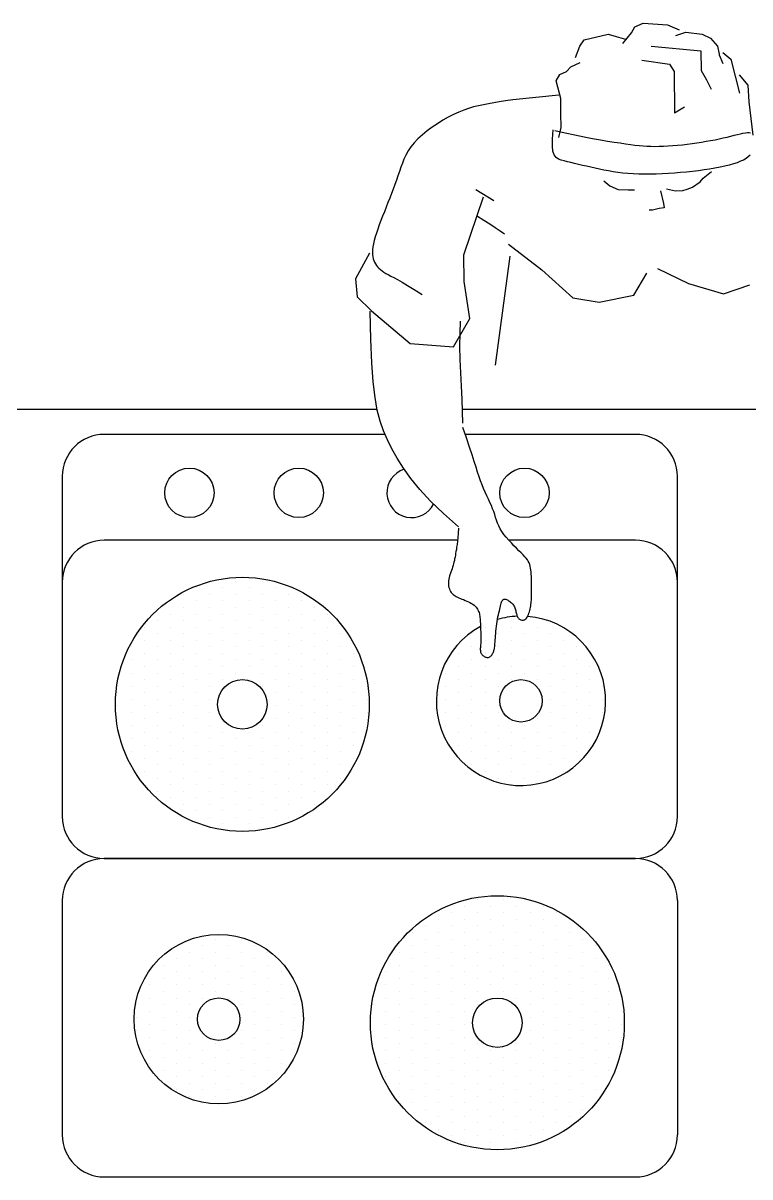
# Model space of a CAD drawing. Header units: millimetres. Extents: x 114 to 1075, y 58 to 426.
# Drawn here: x 551.008 to 551.735, y 211.301 to 212.454 of the extents above; entities that cross this region are included whole.
import ezdxf

# ---------------------------------------------------------------- set-up
doc = ezdxf.new("R2010")
doc.units = ezdxf.units.MM
doc.layers.add('arredii', color=80, linetype='Continuous')

# ---------------------------------------------------------------- blocks, each defined once
blk = doc.blocks.new('*X67')
at = {"color": 0}
for p, q in [((105.81094, 122.85938), (105.81094, 122.85938)), ((105.82031, 122.85938), (105.82031, 122.85938)), ((105.82969, 122.85938), (105.82969, 122.85938)), ((105.83906, 122.85938), (105.83906, 122.85938)), ((105.77813, 122.85), (105.77813, 122.85)), ((105.7875, 122.85), (105.7875, 122.85)), ((105.79688, 122.85), (105.79688, 122.85)), ((105.80625, 122.85), (105.80625, 122.85)), ((105.81562, 122.85), (105.81562, 122.85)), ((105.825, 122.85), (105.825, 122.85)), ((105.83437, 122.85), (105.83437, 122.85)), ((105.84375, 122.85), (105.84375, 122.85)), ((105.85313, 122.85), (105.85313, 122.85)), ((105.8625, 122.85), (105.8625, 122.85)), ((105.76406, 122.84063), (105.76406, 122.84063)), ((105.77344, 122.84063), (105.77344, 122.84063)), ((105.78281, 122.84063), (105.78281, 122.84063)), ((105.79219, 122.84063), (105.79219, 122.84063)), ((105.80156, 122.84063), (105.80156, 122.84063)), ((105.81094, 122.84063), (105.81094, 122.84063)), ((105.82031, 122.84063), (105.82031, 122.84063)), ((105.82969, 122.84063), (105.82969, 122.84063)), ((105.83906, 122.84063), (105.83906, 122.84063)), ((105.84844, 122.84063), (105.84844, 122.84063)), ((105.85781, 122.84063), (105.85781, 122.84063)), ((105.86719, 122.84063), (105.86719, 122.84063)), ((105.87656, 122.84063), (105.87656, 122.84063)), ((105.75938, 122.83125), (105.75938, 122.83125)), ((105.76875, 122.83125), (105.76875, 122.83125)), ((105.77813, 122.83125), (105.77813, 122.83125)), ((105.7875, 122.83125), (105.7875, 122.83125)), ((105.79688, 122.83125), (105.79688, 122.83125)), ((105.80625, 122.83125), (105.80625, 122.83125)), ((105.81562, 122.83125), (105.81562, 122.83125)), ((105.825, 122.83125), (105.825, 122.83125)), ((105.83437, 122.83125), (105.83437, 122.83125)), ((105.84375, 122.83125), (105.84375, 122.83125)), ((105.85313, 122.83125), (105.85313, 122.83125)), ((105.8625, 122.83125), (105.8625, 122.83125)), ((105.87188, 122.83125), (105.87188, 122.83125)), ((105.88125, 122.83125), (105.88125, 122.83125)), ((105.75469, 122.82188), (105.75469, 122.82188)), ((105.76406, 122.82188), (105.76406, 122.82188)), ((105.77344, 122.82188), (105.77344, 122.82188)), ((105.78281, 122.82188), (105.78281, 122.82188)), ((105.79219, 122.82188), (105.79219, 122.82188)), ((105.80156, 122.82188), (105.80156, 122.82188)), ((105.81094, 122.82188), (105.81094, 122.82188)), ((105.82031, 122.82188), (105.82031, 122.82188)), ((105.82969, 122.82188), (105.82969, 122.82188)), ((105.83906, 122.82188), (105.83906, 122.82188)), ((105.84844, 122.82188), (105.84844, 122.82188)), ((105.85781, 122.82188), (105.85781, 122.82188)), ((105.86719, 122.82188), (105.86719, 122.82188)), ((105.87656, 122.82188), (105.87656, 122.82188)), ((105.88594, 122.82188), (105.88594, 122.82188)), ((105.89531, 122.82188), (105.89531, 122.82188)), ((105.75, 122.8125), (105.75, 122.8125)), ((105.75938, 122.8125), (105.75938, 122.8125)), ((105.76875, 122.8125), (105.76875, 122.8125)), ((105.77813, 122.8125), (105.77813, 122.8125)), ((105.7875, 122.8125), (105.7875, 122.8125)), ((105.79688, 122.8125), (105.79688, 122.8125)), ((105.80625, 122.8125), (105.80625, 122.8125)), ((105.81562, 122.8125), (105.81562, 122.8125)), ((105.825, 122.8125), (105.825, 122.8125)), ((105.83437, 122.8125), (105.83437, 122.8125)), ((105.84375, 122.8125), (105.84375, 122.8125)), ((105.85313, 122.8125), (105.85313, 122.8125)), ((105.8625, 122.8125), (105.8625, 122.8125)), ((105.87188, 122.8125), (105.87188, 122.8125)), ((105.88125, 122.8125), (105.88125, 122.8125)), ((105.89062, 122.8125), (105.89062, 122.8125)), ((105.9, 122.8125), (105.9, 122.8125)), ((105.74531, 122.80312), (105.74531, 122.80312)), ((105.75469, 122.80312), (105.75469, 122.80312)), ((105.76406, 122.80312), (105.76406, 122.80312)), ((105.77344, 122.80312), (105.77344, 122.80312)), ((105.78281, 122.80312), (105.78281, 122.80312)), ((105.79219, 122.80312), (105.79219, 122.80312)), ((105.80156, 122.80312), (105.80156, 122.80312)), ((105.81094, 122.80312), (105.81094, 122.80312)), ((105.82031, 122.80312), (105.82031, 122.80312)), ((105.82969, 122.80312), (105.82969, 122.80312)), ((105.83906, 122.80312), (105.83906, 122.80312)), ((105.84844, 122.80312), (105.84844, 122.80312)), ((105.85781, 122.80312), (105.85781, 122.80312)), ((105.86719, 122.80312), (105.86719, 122.80312)), ((105.87656, 122.80312), (105.87656, 122.80312)), ((105.88594, 122.80312), (105.88594, 122.80312)), ((105.89531, 122.80312), (105.89531, 122.80312)), ((105.90469, 122.80312), (105.90469, 122.80312)), ((105.74062, 122.79375), (105.74062, 122.79375)), ((105.75, 122.79375), (105.75, 122.79375)), ((105.75938, 122.79375), (105.75938, 122.79375)), ((105.76875, 122.79375), (105.76875, 122.79375)), ((105.77813, 122.79375), (105.77813, 122.79375)), ((105.7875, 122.79375), (105.7875, 122.79375)), ((105.79688, 122.79375), (105.79688, 122.79375)), ((105.80625, 122.79375), (105.80625, 122.79375)), ((105.81562, 122.79375), (105.81562, 122.79375)), ((105.825, 122.79375), (105.825, 122.79375)), ((105.83437, 122.79375), (105.83437, 122.79375)), ((105.84375, 122.79375), (105.84375, 122.79375)), ((105.85313, 122.79375), (105.85313, 122.79375)), ((105.8625, 122.79375), (105.8625, 122.79375)), ((105.87188, 122.79375), (105.87188, 122.79375)), ((105.88125, 122.79375), (105.88125, 122.79375)), ((105.89062, 122.79375), (105.89062, 122.79375)), ((105.9, 122.79375), (105.9, 122.79375)), ((105.73594, 122.78437), (105.73594, 122.78437)), ((105.74531, 122.78437), (105.74531, 122.78437)), ((105.75469, 122.78437), (105.75469, 122.78437)), ((105.76406, 122.78437), (105.76406, 122.78437)), ((105.77344, 122.78437), (105.77344, 122.78437)), ((105.78281, 122.78437), (105.78281, 122.78437)), ((105.79219, 122.78437), (105.79219, 122.78437)), ((105.80156, 122.78437), (105.80156, 122.78437)), ((105.83906, 122.78437), (105.83906, 122.78437)), ((105.84844, 122.78437), (105.84844, 122.78437)), ((105.85781, 122.78437), (105.85781, 122.78437)), ((105.86719, 122.78437), (105.86719, 122.78437)), ((105.87656, 122.78437), (105.87656, 122.78437)), ((105.88594, 122.78437), (105.88594, 122.78437)), ((105.89531, 122.78437), (105.89531, 122.78437)), ((105.90469, 122.78437), (105.90469, 122.78437)), ((105.73125, 122.775), (105.73125, 122.775)), ((105.74062, 122.775), (105.74062, 122.775)), ((105.75, 122.775), (105.75, 122.775)), ((105.75938, 122.775), (105.75938, 122.775)), ((105.76875, 122.775), (105.76875, 122.775)), ((105.77813, 122.775), (105.77813, 122.775)), ((105.7875, 122.775), (105.7875, 122.775)), ((105.79688, 122.775), (105.79688, 122.775)), ((105.84375, 122.775), (105.84375, 122.775)), ((105.85313, 122.775), (105.85313, 122.775)), ((105.8625, 122.775), (105.8625, 122.775)), ((105.87188, 122.775), (105.87188, 122.775)), ((105.88125, 122.775), (105.88125, 122.775)), ((105.89062, 122.775), (105.89062, 122.775)), ((105.9, 122.775), (105.9, 122.775)), ((105.90937, 122.775), (105.90937, 122.775)), ((105.73594, 122.76562), (105.73594, 122.76562)), ((105.74531, 122.76562), (105.74531, 122.76562)), ((105.75469, 122.76562), (105.75469, 122.76562)), ((105.76406, 122.76562), (105.76406, 122.76562)), ((105.77344, 122.76562), (105.77344, 122.76562)), ((105.78281, 122.76562), (105.78281, 122.76562)), ((105.79219, 122.76562), (105.79219, 122.76562)), ((105.80156, 122.76562), (105.80156, 122.76562)), ((105.83906, 122.76562), (105.83906, 122.76562)), ((105.84844, 122.76562), (105.84844, 122.76562)), ((105.85781, 122.76562), (105.85781, 122.76562)), ((105.86719, 122.76562), (105.86719, 122.76562)), ((105.87656, 122.76562), (105.87656, 122.76562)), ((105.88594, 122.76562), (105.88594, 122.76562)), ((105.89531, 122.76562), (105.89531, 122.76562)), ((105.90469, 122.76562), (105.90469, 122.76562)), ((105.74062, 122.75625), (105.74062, 122.75625)), ((105.75, 122.75625), (105.75, 122.75625)), ((105.75938, 122.75625), (105.75938, 122.75625)), ((105.76875, 122.75625), (105.76875, 122.75625)), ((105.77813, 122.75625), (105.77813, 122.75625)), ((105.7875, 122.75625), (105.7875, 122.75625)), ((105.79688, 122.75625), (105.79688, 122.75625)), ((105.80625, 122.75625), (105.80625, 122.75625)), ((105.83437, 122.75625), (105.83437, 122.75625)), ((105.84375, 122.75625), (105.84375, 122.75625)), ((105.85313, 122.75625), (105.85313, 122.75625)), ((105.8625, 122.75625), (105.8625, 122.75625)), ((105.87188, 122.75625), (105.87188, 122.75625)), ((105.88125, 122.75625), (105.88125, 122.75625)), ((105.89062, 122.75625), (105.89062, 122.75625)), ((105.9, 122.75625), (105.9, 122.75625)), ((105.90937, 122.75625), (105.90937, 122.75625)), ((105.73594, 122.74688), (105.73594, 122.74688)), ((105.74531, 122.74688), (105.74531, 122.74688)), ((105.75469, 122.74688), (105.75469, 122.74688)), ((105.76406, 122.74688), (105.76406, 122.74688)), ((105.77344, 122.74688), (105.77344, 122.74688)), ((105.78281, 122.74688), (105.78281, 122.74688)), ((105.79219, 122.74688), (105.79219, 122.74688)), ((105.80156, 122.74688), (105.80156, 122.74688)), ((105.81094, 122.74688), (105.81094, 122.74688)), ((105.82031, 122.74688), (105.82031, 122.74688)), ((105.82969, 122.74688), (105.82969, 122.74688)), ((105.83906, 122.74688), (105.83906, 122.74688)), ((105.84844, 122.74688), (105.84844, 122.74688)), ((105.85781, 122.74688), (105.85781, 122.74688)), ((105.86719, 122.74688), (105.86719, 122.74688)), ((105.87656, 122.74688), (105.87656, 122.74688)), ((105.88594, 122.74688), (105.88594, 122.74688)), ((105.89531, 122.74688), (105.89531, 122.74688)), ((105.90469, 122.74688), (105.90469, 122.74688)), ((105.74062, 122.7375), (105.74062, 122.7375)), ((105.75, 122.7375), (105.75, 122.7375)), ((105.75938, 122.7375), (105.75938, 122.7375)), ((105.76875, 122.7375), (105.76875, 122.7375)), ((105.77813, 122.7375), (105.77813, 122.7375)), ((105.7875, 122.7375), (105.7875, 122.7375)), ((105.79688, 122.7375), (105.79688, 122.7375)), ((105.80625, 122.7375), (105.80625, 122.7375)), ((105.81562, 122.7375), (105.81562, 122.7375)), ((105.825, 122.7375), (105.825, 122.7375)), ((105.83437, 122.7375), (105.83437, 122.7375)), ((105.84375, 122.7375), (105.84375, 122.7375)), ((105.85313, 122.7375), (105.85313, 122.7375)), ((105.8625, 122.7375), (105.8625, 122.7375)), ((105.87188, 122.7375), (105.87188, 122.7375)), ((105.88125, 122.7375), (105.88125, 122.7375)), ((105.89062, 122.7375), (105.89062, 122.7375)), ((105.9, 122.7375), (105.9, 122.7375)), ((105.74531, 122.72813), (105.74531, 122.72813)), ((105.75469, 122.72813), (105.75469, 122.72813)), ((105.76406, 122.72813), (105.76406, 122.72813)), ((105.77344, 122.72813), (105.77344, 122.72813)), ((105.78281, 122.72813), (105.78281, 122.72813)), ((105.79219, 122.72813), (105.79219, 122.72813)), ((105.80156, 122.72813), (105.80156, 122.72813)), ((105.81094, 122.72813), (105.81094, 122.72813)), ((105.82031, 122.72813), (105.82031, 122.72813)), ((105.82969, 122.72813), (105.82969, 122.72813)), ((105.83906, 122.72813), (105.83906, 122.72813)), ((105.84844, 122.72813), (105.84844, 122.72813)), ((105.85781, 122.72813), (105.85781, 122.72813)), ((105.86719, 122.72813), (105.86719, 122.72813)), ((105.87656, 122.72813), (105.87656, 122.72813)), ((105.88594, 122.72813), (105.88594, 122.72813)), ((105.89531, 122.72813), (105.89531, 122.72813)), ((105.75, 122.71875), (105.75, 122.71875)), ((105.75938, 122.71875), (105.75938, 122.71875)), ((105.76875, 122.71875), (105.76875, 122.71875)), ((105.77813, 122.71875), (105.77813, 122.71875)), ((105.7875, 122.71875), (105.7875, 122.71875)), ((105.79688, 122.71875), (105.79688, 122.71875)), ((105.80625, 122.71875), (105.80625, 122.71875)), ((105.81562, 122.71875), (105.81562, 122.71875)), ((105.825, 122.71875), (105.825, 122.71875)), ((105.83437, 122.71875), (105.83437, 122.71875)), ((105.84375, 122.71875), (105.84375, 122.71875)), ((105.85313, 122.71875), (105.85313, 122.71875)), ((105.8625, 122.71875), (105.8625, 122.71875)), ((105.87188, 122.71875), (105.87188, 122.71875)), ((105.88125, 122.71875), (105.88125, 122.71875)), ((105.89062, 122.71875), (105.89062, 122.71875)), ((105.75469, 122.70937), (105.75469, 122.70937)), ((105.76406, 122.70937), (105.76406, 122.70937)), ((105.77344, 122.70937), (105.77344, 122.70937)), ((105.78281, 122.70937), (105.78281, 122.70937)), ((105.79219, 122.70937), (105.79219, 122.70937)), ((105.80156, 122.70937), (105.80156, 122.70937)), ((105.81094, 122.70937), (105.81094, 122.70937)), ((105.82031, 122.70937), (105.82031, 122.70937)), ((105.82969, 122.70937), (105.82969, 122.70937)), ((105.83906, 122.70937), (105.83906, 122.70937)), ((105.84844, 122.70937), (105.84844, 122.70937)), ((105.85781, 122.70937), (105.85781, 122.70937)), ((105.86719, 122.70937), (105.86719, 122.70937)), ((105.87656, 122.70937), (105.87656, 122.70937)), ((105.88594, 122.70937), (105.88594, 122.70937)), ((105.76875, 122.7), (105.76875, 122.7)), ((105.77813, 122.7), (105.77813, 122.7)), ((105.7875, 122.7), (105.7875, 122.7)), ((105.79688, 122.7), (105.79688, 122.7)), ((105.80625, 122.7), (105.80625, 122.7)), ((105.81562, 122.7), (105.81562, 122.7)), ((105.825, 122.7), (105.825, 122.7)), ((105.83437, 122.7), (105.83437, 122.7)), ((105.84375, 122.7), (105.84375, 122.7)), ((105.85313, 122.7), (105.85313, 122.7)), ((105.8625, 122.7), (105.8625, 122.7)), ((105.87188, 122.7), (105.87188, 122.7)), ((105.78281, 122.69062), (105.78281, 122.69062)), ((105.79219, 122.69062), (105.79219, 122.69062)), ((105.80156, 122.69062), (105.80156, 122.69062)), ((105.81094, 122.69062), (105.81094, 122.69062)), ((105.82031, 122.69062), (105.82031, 122.69062)), ((105.82969, 122.69062), (105.82969, 122.69062)), ((105.83906, 122.69062), (105.83906, 122.69062)), ((105.84844, 122.69062), (105.84844, 122.69062)), ((105.85781, 122.69062), (105.85781, 122.69062)), ((105.80625, 122.68125), (105.80625, 122.68125)), ((105.81562, 122.68125), (105.81562, 122.68125)), ((105.825, 122.68125), (105.825, 122.68125)), ((105.83437, 122.68125), (105.83437, 122.68125))]:
    blk.add_line(p, q, dxfattribs=at)
blk = doc.blocks.new('*X68')
at = {"color": 0}
for p, q in [((105.79688, 122.625), (105.79688, 122.625)), ((105.80625, 122.625), (105.80625, 122.625)), ((105.81562, 122.625), (105.81562, 122.625)), ((105.825, 122.625), (105.825, 122.625)), ((105.83437, 122.625), (105.83437, 122.625)), ((105.84375, 122.625), (105.84375, 122.625)), ((105.79219, 122.61562), (105.79219, 122.61562)), ((105.80156, 122.61562), (105.80156, 122.61562)), ((105.81094, 122.61562), (105.81094, 122.61562)), ((105.82031, 122.61562), (105.82031, 122.61562)), ((105.82969, 122.61562), (105.82969, 122.61562)), ((105.83906, 122.61562), (105.83906, 122.61562)), ((105.84844, 122.61562), (105.84844, 122.61562)), ((105.85781, 122.61562), (105.85781, 122.61562)), ((105.77813, 122.60625), (105.77813, 122.60625)), ((105.7875, 122.60625), (105.7875, 122.60625)), ((105.79688, 122.60625), (105.79688, 122.60625)), ((105.80625, 122.60625), (105.80625, 122.60625)), ((105.81562, 122.60625), (105.81562, 122.60625)), ((105.825, 122.60625), (105.825, 122.60625)), ((105.83437, 122.60625), (105.83437, 122.60625)), ((105.84375, 122.60625), (105.84375, 122.60625)), ((105.85313, 122.60625), (105.85313, 122.60625)), ((105.8625, 122.60625), (105.8625, 122.60625)), ((105.87188, 122.60625), (105.87188, 122.60625)), ((105.77344, 122.59687), (105.77344, 122.59687)), ((105.78281, 122.59687), (105.78281, 122.59687)), ((105.79219, 122.59687), (105.79219, 122.59687)), ((105.80156, 122.59687), (105.80156, 122.59687)), ((105.81094, 122.59687), (105.81094, 122.59687)), ((105.82031, 122.59687), (105.82031, 122.59687)), ((105.82969, 122.59687), (105.82969, 122.59687)), ((105.83906, 122.59687), (105.83906, 122.59687)), ((105.84844, 122.59687), (105.84844, 122.59687)), ((105.85781, 122.59687), (105.85781, 122.59687)), ((105.86719, 122.59687), (105.86719, 122.59687)), ((105.87656, 122.59687), (105.87656, 122.59687)), ((105.76875, 122.5875), (105.76875, 122.5875)), ((105.77813, 122.5875), (105.77813, 122.5875)), ((105.7875, 122.5875), (105.7875, 122.5875)), ((105.79688, 122.5875), (105.79688, 122.5875)), ((105.80625, 122.5875), (105.80625, 122.5875)), ((105.81562, 122.5875), (105.81562, 122.5875)), ((105.825, 122.5875), (105.825, 122.5875)), ((105.83437, 122.5875), (105.83437, 122.5875)), ((105.84375, 122.5875), (105.84375, 122.5875)), ((105.85313, 122.5875), (105.85313, 122.5875)), ((105.8625, 122.5875), (105.8625, 122.5875)), ((105.87188, 122.5875), (105.87188, 122.5875)), ((105.88125, 122.5875), (105.88125, 122.5875)), ((105.76406, 122.57812), (105.76406, 122.57812)), ((105.77344, 122.57812), (105.77344, 122.57812)), ((105.78281, 122.57812), (105.78281, 122.57812)), ((105.79219, 122.57812), (105.79219, 122.57812)), ((105.80156, 122.57812), (105.80156, 122.57812)), ((105.83906, 122.57812), (105.83906, 122.57812)), ((105.84844, 122.57812), (105.84844, 122.57812)), ((105.85781, 122.57812), (105.85781, 122.57812)), ((105.86719, 122.57812), (105.86719, 122.57812)), ((105.87656, 122.57812), (105.87656, 122.57812)), ((105.76875, 122.56875), (105.76875, 122.56875)), ((105.77813, 122.56875), (105.77813, 122.56875)), ((105.7875, 122.56875), (105.7875, 122.56875)), ((105.79688, 122.56875), (105.79688, 122.56875)), ((105.80625, 122.56875), (105.80625, 122.56875)), ((105.84375, 122.56875), (105.84375, 122.56875)), ((105.85313, 122.56875), (105.85313, 122.56875)), ((105.8625, 122.56875), (105.8625, 122.56875)), ((105.87188, 122.56875), (105.87188, 122.56875)), ((105.88125, 122.56875), (105.88125, 122.56875)), ((105.77344, 122.55938), (105.77344, 122.55938)), ((105.78281, 122.55938), (105.78281, 122.55938)), ((105.79219, 122.55938), (105.79219, 122.55938)), ((105.80156, 122.55938), (105.80156, 122.55938)), ((105.81094, 122.55938), (105.81094, 122.55938)), ((105.83906, 122.55938), (105.83906, 122.55938)), ((105.84844, 122.55938), (105.84844, 122.55938)), ((105.85781, 122.55938), (105.85781, 122.55938)), ((105.86719, 122.55938), (105.86719, 122.55938)), ((105.87656, 122.55938), (105.87656, 122.55938)), ((105.76875, 122.55), (105.76875, 122.55)), ((105.77813, 122.55), (105.77813, 122.55)), ((105.7875, 122.55), (105.7875, 122.55)), ((105.79688, 122.55), (105.79688, 122.55)), ((105.80625, 122.55), (105.80625, 122.55)), ((105.81562, 122.55), (105.81562, 122.55)), ((105.825, 122.55), (105.825, 122.55)), ((105.83437, 122.55), (105.83437, 122.55)), ((105.84375, 122.55), (105.84375, 122.55)), ((105.85313, 122.55), (105.85313, 122.55)), ((105.8625, 122.55), (105.8625, 122.55)), ((105.87188, 122.55), (105.87188, 122.55)), ((105.77344, 122.54063), (105.77344, 122.54063)), ((105.78281, 122.54063), (105.78281, 122.54063)), ((105.79219, 122.54063), (105.79219, 122.54063)), ((105.80156, 122.54063), (105.80156, 122.54063)), ((105.81094, 122.54063), (105.81094, 122.54063)), ((105.82031, 122.54063), (105.82031, 122.54063)), ((105.82969, 122.54063), (105.82969, 122.54063)), ((105.83906, 122.54063), (105.83906, 122.54063)), ((105.84844, 122.54063), (105.84844, 122.54063)), ((105.85781, 122.54063), (105.85781, 122.54063)), ((105.86719, 122.54063), (105.86719, 122.54063)), ((105.7875, 122.53125), (105.7875, 122.53125)), ((105.79688, 122.53125), (105.79688, 122.53125)), ((105.80625, 122.53125), (105.80625, 122.53125)), ((105.81562, 122.53125), (105.81562, 122.53125)), ((105.825, 122.53125), (105.825, 122.53125)), ((105.83437, 122.53125), (105.83437, 122.53125)), ((105.84375, 122.53125), (105.84375, 122.53125)), ((105.85313, 122.53125), (105.85313, 122.53125)), ((105.8625, 122.53125), (105.8625, 122.53125)), ((105.79219, 122.52187), (105.79219, 122.52187)), ((105.80156, 122.52187), (105.80156, 122.52187)), ((105.81094, 122.52187), (105.81094, 122.52187)), ((105.82031, 122.52187), (105.82031, 122.52187)), ((105.82969, 122.52187), (105.82969, 122.52187)), ((105.83906, 122.52187), (105.83906, 122.52187)), ((105.84844, 122.52187), (105.84844, 122.52187)), ((105.85781, 122.52187), (105.85781, 122.52187)), ((105.81562, 122.5125), (105.81562, 122.5125)), ((105.825, 122.5125), (105.825, 122.5125)), ((105.83437, 122.5125), (105.83437, 122.5125))]:
    blk.add_line(p, q, dxfattribs=at)

msp = doc.modelspace()

# ---------------------------------------------------------------- linework, layer by layer
at = {"layer": 'arredii'}
for p, q in [((551.6163, 212.4444), (551.6196, 212.4504)), ((551.6196, 212.4504), (551.6278, 212.454)), ((551.6278, 212.454), (551.6524, 212.4522)), ((551.6524, 212.4522), (551.664, 212.4472)), ((551.5691, 212.4374), (551.5929, 212.4428)), ((551.5929, 212.4428), (551.6011, 212.4407)), ((551.6011, 212.4407), (551.6104, 212.4379)), ((551.6075, 212.4335), (551.6163, 212.4444)), ((551.6607, 212.4415), (551.6707, 212.4451)), ((551.6707, 212.4451), (551.6868, 212.4431)), ((551.6868, 212.4431), (551.6954, 212.4389)), ((551.6954, 212.4389), (551.7022, 212.4309)), ((551.5603, 212.4197), (551.5647, 212.4308)), ((551.5647, 212.4308), (551.5691, 212.4374)), ((551.6359, 212.4309), (551.6855, 212.4264)), ((551.7022, 212.4309), (551.7038, 212.4231)), ((551.6267, 212.417), (551.6544, 212.413)), ((551.6855, 212.4264), (551.6858, 212.4067)), ((551.7038, 212.4231), (551.7038, 212.4223)), ((551.7038, 212.4223), (551.7077, 212.4137)), ((551.7075, 212.4245), (551.7154, 212.4181)), ((551.7154, 212.4181), (551.7241, 212.3839)), ((551.5445, 212.4028), (551.5512, 212.4058)), ((551.5512, 212.4058), (551.5556, 212.4102)), ((551.5556, 212.4102), (551.5649, 212.4146)), ((551.6544, 212.413), (551.6589, 212.4058)), ((551.6589, 212.4058), (551.6594, 212.3642)), ((551.6858, 212.4067), (551.6911, 212.3973)), ((551.5409, 212.3963), (551.5445, 212.4028)), ((551.5456, 212.3788), (551.5409, 212.3963)), ((551.6911, 212.3973), (551.696, 212.3879)), ((551.7238, 212.4023), (551.7325, 212.3921)), ((551.5437, 212.382), (551.4975, 212.3772)), ((551.7325, 212.3921), (551.7335, 212.3754)), ((551.4584, 212.3702), (551.4535, 212.3687)), ((551.4633, 212.3714), (551.4584, 212.3702)), ((551.4682, 212.3725), (551.4633, 212.3714)), ((551.4733, 212.3735), (551.4682, 212.3725)), ((551.4785, 212.3745), (551.4733, 212.3735)), ((551.484, 212.3754), (551.4785, 212.3745)), ((551.4902, 212.3763), (551.484, 212.3754)), ((551.4975, 212.3772), (551.4902, 212.3763)), ((551.5457, 212.3637), (551.5456, 212.3788)), ((551.6594, 212.3642), (551.6694, 212.3703)), ((551.7335, 212.3754), (551.7376, 212.342)), ((551.4331, 212.3599), (551.4277, 212.3569)), ((551.4384, 212.3626), (551.4331, 212.3599)), ((551.4436, 212.365), (551.4384, 212.3626)), ((551.4486, 212.367), (551.4436, 212.365)), ((551.4535, 212.3687), (551.4486, 212.367)), ((551.5459, 212.3496), (551.5457, 212.3637)), ((551.417, 212.35), (551.412, 212.3462)), ((551.4223, 212.3535), (551.417, 212.35)), ((551.4277, 212.3569), (551.4223, 212.3535)), ((551.5373, 212.3382), (551.5381, 212.3474)), ((551.5396, 212.3468), (551.55, 212.3444)), ((551.5438, 212.3396), (551.5459, 212.3496)), ((551.4028, 212.3383), (551.399, 212.3343)), ((551.4072, 212.3423), (551.4028, 212.3383)), ((551.412, 212.3462), (551.4072, 212.3423)), ((551.5372, 212.3312), (551.5373, 212.3382)), ((551.55, 212.3444), (551.5597, 212.3423)), ((551.5597, 212.3423), (551.5688, 212.3404)), ((551.5688, 212.3404), (551.5773, 212.3388)), ((551.5773, 212.3388), (551.5852, 212.3374)), ((551.5852, 212.3374), (551.5924, 212.3362)), ((551.5924, 212.3362), (551.599, 212.3352)), ((551.599, 212.3352), (551.605, 212.3343)), ((551.6815, 212.3344), (551.6863, 212.3351)), ((551.6863, 212.3351), (551.6909, 212.3359)), ((551.6909, 212.3359), (551.6954, 212.3367)), ((551.6954, 212.3367), (551.6998, 212.3375)), ((551.6998, 212.3375), (551.704, 212.3384)), ((551.704, 212.3384), (551.708, 212.3393)), ((551.708, 212.3393), (551.7119, 212.3402)), ((551.7119, 212.3402), (551.7156, 212.3411)), ((551.7156, 212.3411), (551.719, 212.342)), ((551.719, 212.342), (551.7222, 212.3428)), ((551.7222, 212.3428), (551.7251, 212.3435)), ((551.7251, 212.3435), (551.7277, 212.3441)), ((551.7277, 212.3441), (551.7301, 212.3445)), ((551.7301, 212.3445), (551.7321, 212.3447)), ((551.7321, 212.3447), (551.7338, 212.3447)), ((551.7338, 212.3447), (551.7351, 212.3444)), ((551.3931, 212.3263), (551.3908, 212.3222)), ((551.3958, 212.3303), (551.3931, 212.3263)), ((551.399, 212.3343), (551.3958, 212.3303)), ((551.5378, 212.326), (551.5372, 212.3312)), ((551.5391, 212.3223), (551.5378, 212.326)), ((551.605, 212.3343), (551.6104, 212.3335)), ((551.6104, 212.3335), (551.6153, 212.3328)), ((551.6153, 212.3328), (551.6197, 212.3322)), ((551.6197, 212.3322), (551.6239, 212.3317)), ((551.6239, 212.3317), (551.6278, 212.3313)), ((551.6278, 212.3313), (551.6317, 212.331)), ((551.6317, 212.331), (551.6356, 212.3309)), ((551.6356, 212.3309), (551.6396, 212.3308)), ((551.6396, 212.3308), (551.6438, 212.3309)), ((551.6438, 212.3309), (551.6482, 212.331)), ((551.6482, 212.331), (551.6528, 212.3313)), ((551.6528, 212.3313), (551.6575, 212.3316)), ((551.6575, 212.3316), (551.6622, 212.332)), ((551.6622, 212.332), (551.6671, 212.3325)), ((551.6671, 212.3325), (551.6719, 212.3331)), ((551.6719, 212.3331), (551.6768, 212.3337)), ((551.6768, 212.3337), (551.6815, 212.3344)), ((551.3872, 212.3141), (551.3857, 212.3099)), ((551.3888, 212.3182), (551.3872, 212.3141)), ((551.3908, 212.3222), (551.3888, 212.3182)), ((551.5409, 212.3198), (551.5391, 212.3223)), ((551.5432, 212.3181), (551.5409, 212.3198)), ((551.5459, 212.3171), (551.5432, 212.3181)), ((551.5489, 212.3163), (551.5459, 212.3171)), ((551.5522, 212.3155), (551.5489, 212.3163)), ((551.5556, 212.3146), (551.5522, 212.3155)), ((551.5593, 212.3137), (551.5556, 212.3146)), ((551.5632, 212.3128), (551.5593, 212.3137)), ((551.5672, 212.3118), (551.5632, 212.3128)), ((551.714, 212.3121), (551.7095, 212.311)), ((551.7181, 212.3133), (551.714, 212.3121)), ((551.7218, 212.3145), (551.7181, 212.3133)), ((551.7252, 212.3159), (551.7218, 212.3145)), ((551.7282, 212.3172), (551.7252, 212.3159)), ((551.7308, 212.3187), (551.7282, 212.3172)), ((551.733, 212.3203), (551.7308, 212.3187)), ((551.7348, 212.322), (551.733, 212.3203)), ((551.3828, 212.3014), (551.3813, 212.2971)), ((551.3843, 212.3057), (551.3828, 212.3014)), ((551.3857, 212.3099), (551.3843, 212.3057)), ((551.5713, 212.3109), (551.5672, 212.3118)), ((551.5755, 212.3099), (551.5713, 212.3109)), ((551.5798, 212.309), (551.5755, 212.3099)), ((551.5842, 212.308), (551.5798, 212.309)), ((551.5887, 212.3071), (551.5842, 212.308)), ((551.5932, 212.3063), (551.5887, 212.3071)), ((551.5979, 212.3055), (551.5932, 212.3063)), ((551.6027, 212.3048), (551.5979, 212.3055)), ((551.6076, 212.3042), (551.6027, 212.3048)), ((551.6127, 212.3037), (551.6076, 212.3042)), ((551.6181, 212.3033), (551.6127, 212.3037)), ((551.6236, 212.3031), (551.6181, 212.3033)), ((551.6292, 212.303), (551.6236, 212.3031)), ((551.6351, 212.303), (551.6292, 212.303)), ((551.641, 212.3031), (551.6351, 212.303)), ((551.647, 212.3034), (551.641, 212.3031)), ((551.6531, 212.3037), (551.647, 212.3034)), ((551.6592, 212.3041), (551.6531, 212.3037)), ((551.6653, 212.3046), (551.6592, 212.3041)), ((551.6714, 212.3052), (551.6653, 212.3046)), ((551.6773, 212.3058), (551.6714, 212.3052)), ((551.6832, 212.3065), (551.6773, 212.3058)), ((551.6889, 212.3073), (551.6832, 212.3065)), ((551.6878, 212.299), (551.6963, 212.3058)), ((551.6944, 212.3081), (551.6889, 212.3073)), ((551.6997, 212.309), (551.6944, 212.3081)), ((551.7048, 212.31), (551.6997, 212.309)), ((551.7095, 212.311), (551.7048, 212.31)), ((551.3797, 212.2926), (551.3781, 212.2882)), ((551.3813, 212.2971), (551.3797, 212.2926)), ((551.5887, 212.2964), (551.5947, 212.2914)), ((551.5947, 212.2914), (551.603, 212.2879)), ((551.6719, 212.288), (551.6771, 212.2902)), ((551.6771, 212.2902), (551.6849, 212.2954)), ((551.6849, 212.2954), (551.6878, 212.299)), ((551.3746, 212.2791), (551.3728, 212.2746)), ((551.3764, 212.2836), (551.3746, 212.2791)), ((551.3781, 212.2882), (551.3764, 212.2836)), ((551.4486, 212.2226), (551.4684, 212.2804)), ((551.4608, 212.2878), (551.4785, 212.2767)), ((551.603, 212.2879), (551.613, 212.2873)), ((551.613, 212.2873), (551.6194, 212.2873)), ((551.6451, 212.2863), (551.6482, 212.2739)), ((551.6514, 212.2885), (551.6604, 212.2865)), ((551.6604, 212.2865), (551.6675, 212.2866)), ((551.6675, 212.2866), (551.6719, 212.288)), ((551.3711, 212.27), (551.3693, 212.2655)), ((551.3728, 212.2746), (551.3711, 212.27)), ((551.6371, 212.267), (551.6338, 212.267)), ((551.6438, 212.2687), (551.6371, 212.267)), ((551.649, 212.2693), (551.6438, 212.2687)), ((551.6482, 212.2739), (551.649, 212.2693)), ((551.3658, 212.2567), (551.3642, 212.2524)), ((551.3675, 212.2611), (551.3658, 212.2567)), ((551.3693, 212.2655), (551.3675, 212.2611)), ((551.4623, 212.2611), (551.4688, 212.257)), ((551.4688, 212.257), (551.4747, 212.2533)), ((551.3613, 212.2442), (551.3601, 212.2404)), ((551.3627, 212.2482), (551.3613, 212.2442)), ((551.3642, 212.2524), (551.3627, 212.2482)), ((551.4747, 212.2533), (551.48, 212.2498)), ((551.48, 212.2498), (551.4849, 212.2466)), ((551.4849, 212.2466), (551.4894, 212.2436)), ((551.3583, 212.2334), (551.3578, 212.2304)), ((551.3591, 212.2368), (551.3583, 212.2334)), ((551.3601, 212.2404), (551.3591, 212.2368)), ((551.4933, 212.2333), (551.5265, 212.2074)), ((551.3543, 212.2242), (551.3404, 212.1984)), ((551.3574, 212.2276), (551.3573, 212.225)), ((551.3573, 212.225), (551.3574, 212.2227)), ((551.3578, 212.2304), (551.3574, 212.2276)), ((551.3574, 212.2227), (551.3577, 212.2205)), ((551.3577, 212.2205), (551.3581, 212.2186)), ((551.4489, 212.1959), (551.4486, 212.2226)), ((551.4946, 212.221), (551.4799, 212.1123)), ((551.3581, 212.2186), (551.3587, 212.2167)), ((551.3587, 212.2167), (551.3595, 212.215)), ((551.3595, 212.215), (551.3603, 212.2134)), ((551.3603, 212.2134), (551.3614, 212.2119)), ((551.3614, 212.2119), (551.3625, 212.2104)), ((551.3625, 212.2104), (551.3638, 212.209)), ((551.3638, 212.209), (551.3653, 212.2077)), ((551.6424, 212.2088), (551.6732, 212.1939)), ((551.3404, 212.1984), (551.3421, 212.1806)), ((551.3653, 212.2077), (551.3669, 212.2064)), ((551.3669, 212.2064), (551.3688, 212.2052)), ((551.3688, 212.2052), (551.3708, 212.2039)), ((551.3708, 212.2039), (551.373, 212.2027)), ((551.373, 212.2027), (551.3756, 212.2013)), ((551.3756, 212.2013), (551.3786, 212.1997)), ((551.3786, 212.1997), (551.3824, 212.1977)), ((551.3824, 212.1977), (551.3869, 212.1951)), ((551.5265, 212.2074), (551.5575, 212.1794)), ((551.6187, 212.1823), (551.6315, 212.2043)), ((551.3869, 212.1951), (551.3924, 212.1918)), ((551.3924, 212.1918), (551.3991, 212.1877)), ((551.3991, 212.1877), (551.407, 212.1827)), ((551.4546, 212.159), (551.4489, 212.1959)), ((551.6732, 212.1939), (551.7083, 212.1834)), ((551.7083, 212.1834), (551.7345, 212.1925)), ((551.3421, 212.1806), (551.3565, 212.1667)), ((551.5575, 212.1794), (551.5838, 212.1753)), ((551.5838, 212.1753), (551.6187, 212.1823)), ((551.3556, 212.138), (551.355, 212.1661)), ((551.3565, 212.1667), (551.3949, 212.134)), ((551.4385, 212.1307), (551.4546, 212.159)), ((551.4449, 212.1439), (551.4453, 212.1562)), ((551.4448, 212.1311), (551.4449, 212.1439)), ((551.3566, 212.1147), (551.3556, 212.138)), ((551.3949, 212.134), (551.4385, 212.1307)), ((551.4451, 212.1178), (551.4448, 212.1311)), ((551.4457, 212.1045), (551.4451, 212.1178)), ((551.358, 212.0957), (551.3566, 212.1147)), ((551.4463, 212.0912), (551.4457, 212.1045)), ((551.3599, 212.0801), (551.358, 212.0957)), ((551.4469, 212.0783), (551.4463, 212.0912)), ((551.3622, 212.0673), (551.3599, 212.0801)), ((551.4474, 212.0659), (551.4469, 212.0783)), ((550.1764, 212.0684), (551.362, 212.0684)), ((551.3651, 212.0564), (551.3622, 212.0673)), ((551.4473, 212.0684), (551.9068, 212.0684)), ((551.4477, 212.0544), (551.4474, 212.0659)), ((551.3684, 212.0468), (551.3651, 212.0564)), ((551.3723, 212.0378), (551.3684, 212.0468)), ((551.4514, 212.0395), (551.4477, 212.0501)), ((551.37, 212.0431), (551.0892, 212.0431)), ((551.3767, 212.0286), (551.3723, 212.0378)), ((551.6203, 212.0431), (551.4502, 212.0431)), ((551.4545, 212.0304), (551.4514, 212.0395)), ((551.3819, 212.0192), (551.3767, 212.0286)), ((551.457, 212.0227), (551.4545, 212.0304)), ((551.3882, 212.0093), (551.3819, 212.0192)), ((551.4591, 212.016), (551.457, 212.0227)), ((551.4609, 212.0102), (551.4591, 212.016)), ((551.0473, 212.0012), (551.0473, 211.6613)), ((551.3957, 211.999), (551.3882, 212.0093)), ((551.4625, 212.0052), (551.4609, 212.0102)), ((551.464, 212.0008), (551.4625, 212.0052)), ((551.4654, 211.9966), (551.464, 212.0008)), ((551.6623, 211.6594), (551.6623, 212.0012)), ((551.4047, 211.988), (551.3957, 211.999)), ((551.4669, 211.9927), (551.4654, 211.9966)), ((551.4685, 211.9889), (551.4669, 211.9927)), ((551.4155, 211.9764), (551.4047, 211.988)), ((551.4701, 211.9853), (551.4685, 211.9889)), ((551.4717, 211.9817), (551.4701, 211.9853)), ((551.4733, 211.9784), (551.4717, 211.9817)), ((551.4748, 211.9751), (551.4733, 211.9784)), ((551.4283, 211.964), (551.4155, 211.9764)), ((551.4762, 211.9719), (551.4748, 211.9751)), ((551.4774, 211.9688), (551.4762, 211.9719)), ((551.4785, 211.9659), (551.4774, 211.9688)), ((551.4433, 211.9507), (551.4283, 211.964)), ((551.4795, 211.9629), (551.4785, 211.9659)), ((551.4804, 211.9601), (551.4795, 211.9629)), ((551.4813, 211.9573), (551.4804, 211.9601)), ((551.4824, 211.9545), (551.4813, 211.9573)), ((551.443, 211.9443), (551.4426, 211.9399)), ((551.4434, 211.9493), (551.443, 211.9443)), ((551.4836, 211.9517), (551.4824, 211.9545)), ((551.485, 211.9489), (551.4836, 211.9517)), ((551.4867, 211.946), (551.485, 211.9489)), ((551.4887, 211.9432), (551.4867, 211.946)), ((551.491, 211.9403), (551.4887, 211.9432)), ((551.4424, 211.9374), (551.0892, 211.9374)), ((551.4419, 211.9331), (551.4415, 211.9304)), ((551.4423, 211.9363), (551.4419, 211.9331)), ((551.4426, 211.9399), (551.4423, 211.9363)), ((551.4935, 211.9374), (551.491, 211.9403)), ((551.4962, 211.9346), (551.4935, 211.9374)), ((551.6203, 211.9374), (551.4935, 211.9374)), ((551.4988, 211.9319), (551.4962, 211.9346)), ((551.5014, 211.9293), (551.4988, 211.9319)), ((551.4399, 211.9206), (551.4395, 211.9189)), ((551.4402, 211.9223), (551.4399, 211.9206)), ((551.4405, 211.9242), (551.4402, 211.9223)), ((551.4408, 211.9261), (551.4405, 211.9242)), ((551.4412, 211.9281), (551.4408, 211.9261)), ((551.4415, 211.9304), (551.4412, 211.9281)), ((551.5038, 211.9269), (551.5014, 211.9293)), ((551.506, 211.9247), (551.5038, 211.9269)), ((551.508, 211.9227), (551.506, 211.9247)), ((551.5096, 211.9209), (551.508, 211.9227)), ((551.511, 211.9193), (551.5096, 211.9209)), ((551.4369, 211.9089), (551.4363, 211.9071)), ((551.4375, 211.9106), (551.4369, 211.9089)), ((551.438, 211.9123), (551.4375, 211.9106)), ((551.4384, 211.9139), (551.438, 211.9123)), ((551.4388, 211.9156), (551.4384, 211.9139)), ((551.4392, 211.9172), (551.4388, 211.9156)), ((551.4395, 211.9189), (551.4392, 211.9172)), ((551.5122, 211.9178), (551.511, 211.9193)), ((551.5131, 211.9163), (551.5122, 211.9178)), ((551.5139, 211.9147), (551.5131, 211.9163)), ((551.5145, 211.9132), (551.5139, 211.9147)), ((551.515, 211.9115), (551.5145, 211.9132)), ((551.5154, 211.9096), (551.515, 211.9115)), ((551.5157, 211.9077), (551.5154, 211.9096)), ((551.4336, 211.8984), (551.4334, 211.8967)), ((551.434, 211.9001), (551.4336, 211.8984)), ((551.4345, 211.9019), (551.434, 211.9001)), ((551.4351, 211.9036), (551.4345, 211.9019)), ((551.4357, 211.9054), (551.4351, 211.9036)), ((551.4363, 211.9071), (551.4357, 211.9054)), ((551.5159, 211.9056), (551.5157, 211.9077)), ((551.5161, 211.9034), (551.5159, 211.9056)), ((551.5162, 211.9012), (551.5161, 211.9034)), ((551.5163, 211.8991), (551.5162, 211.9012)), ((551.5163, 211.8969), (551.5163, 211.8991)), ((551.4334, 211.8967), (551.4333, 211.895)), ((551.4333, 211.895), (551.4333, 211.8934)), ((551.4333, 211.8934), (551.4335, 211.8918)), ((551.4335, 211.8918), (551.4338, 211.8903)), ((551.4338, 211.8903), (551.4342, 211.8889)), ((551.4342, 211.8889), (551.4347, 211.8876)), ((551.4347, 211.8876), (551.4354, 211.8863)), ((551.4354, 211.8863), (551.4361, 211.8852)), ((551.5163, 211.8948), (551.5163, 211.8969)), ((551.5164, 211.8928), (551.5163, 211.8948)), ((551.5164, 211.8909), (551.5164, 211.8928)), ((551.5164, 211.889), (551.5164, 211.8909)), ((551.5164, 211.8872), (551.5164, 211.889)), ((551.5164, 211.8855), (551.5164, 211.8872)), ((551.5164, 211.8839), (551.5164, 211.8855)), ((551.4361, 211.8852), (551.4369, 211.8842)), ((551.4369, 211.8842), (551.4379, 211.8833)), ((551.4379, 211.8833), (551.4389, 211.8825)), ((551.4389, 211.8825), (551.4399, 211.8818)), ((551.4399, 211.8818), (551.4411, 211.8811)), ((551.4411, 211.8811), (551.4424, 211.8805)), ((551.4424, 211.8805), (551.4437, 211.8799)), ((551.4437, 211.8799), (551.4452, 211.8793)), ((551.4452, 211.8793), (551.4467, 211.8786)), ((551.4467, 211.8786), (551.4483, 211.878)), ((551.4483, 211.878), (551.45, 211.8773)), ((551.45, 211.8773), (551.4516, 211.8766)), ((551.4516, 211.8766), (551.4532, 211.8759)), ((551.4532, 211.8759), (551.4548, 211.8751)), ((551.4548, 211.8751), (551.4563, 211.8743)), ((551.4563, 211.8743), (551.4576, 211.8734)), ((551.4857, 211.8733), (551.486, 211.8745)), ((551.486, 211.8745), (551.4864, 211.8756)), ((551.4864, 211.8756), (551.4868, 211.8766)), ((551.4868, 211.8766), (551.4872, 211.8773)), ((551.4872, 211.8773), (551.4876, 211.8779)), ((551.4876, 211.8779), (551.4882, 211.8783)), ((551.4882, 211.8783), (551.4887, 211.8786)), ((551.4887, 211.8786), (551.4893, 211.8786)), ((551.4893, 211.8786), (551.49, 211.8786)), ((551.49, 211.8786), (551.4907, 211.8784)), ((551.4907, 211.8784), (551.4914, 211.8781)), ((551.4914, 211.8781), (551.4922, 211.8777)), ((551.4922, 211.8777), (551.4929, 211.8773)), ((551.4929, 211.8773), (551.4937, 211.8768)), ((551.4937, 211.8768), (551.4946, 211.8762)), ((551.4946, 211.8762), (551.4954, 211.8756)), ((551.4954, 211.8756), (551.4962, 211.8749)), ((551.4962, 211.8749), (551.4969, 211.8742)), ((551.4969, 211.8742), (551.4976, 211.8734)), ((551.5157, 211.8732), (551.5159, 211.8747)), ((551.5159, 211.8747), (551.5161, 211.8761)), ((551.5161, 211.8761), (551.5162, 211.8776)), ((551.5162, 211.8776), (551.5163, 211.8791)), ((551.5163, 211.8807), (551.5164, 211.8822)), ((551.5163, 211.8791), (551.5163, 211.8807)), ((551.5164, 211.8822), (551.5164, 211.8839)), ((551.4576, 211.8734), (551.4589, 211.8725)), ((551.4589, 211.8725), (551.4599, 211.8715)), ((551.4599, 211.8715), (551.4609, 211.8705)), ((551.4609, 211.8705), (551.4617, 211.8694)), ((551.4617, 211.8694), (551.4624, 211.8684)), ((551.4624, 211.8684), (551.463, 211.8673)), ((551.463, 211.8673), (551.4635, 211.8662)), ((551.4635, 211.8662), (551.4639, 211.865)), ((551.4639, 211.865), (551.4643, 211.8639)), ((551.4643, 211.8639), (551.4645, 211.8628)), ((551.4645, 211.8628), (551.4647, 211.8616)), ((551.4828, 211.8607), (551.4833, 211.8628)), ((551.4833, 211.8628), (551.4837, 211.8648)), ((551.4837, 211.8648), (551.4842, 211.8668)), ((551.4842, 211.8668), (551.4846, 211.8686)), ((551.4846, 211.8686), (551.485, 211.8703)), ((551.485, 211.8703), (551.4853, 211.8718)), ((551.4853, 211.8718), (551.4857, 211.8733)), ((551.4976, 211.8734), (551.4983, 211.8726)), ((551.4983, 211.8726), (551.4988, 211.8717)), ((551.4988, 211.8717), (551.4993, 211.8708)), ((551.4993, 211.8708), (551.4997, 211.8698)), ((551.4997, 211.8698), (551.5001, 211.8688)), ((551.5001, 211.8688), (551.5003, 211.8678)), ((551.5003, 211.8678), (551.5006, 211.8668)), ((551.5006, 211.8668), (551.5008, 211.8658)), ((551.5008, 211.8658), (551.501, 211.8649)), ((551.501, 211.8649), (551.5012, 211.8639)), ((551.5012, 211.8639), (551.5015, 211.863)), ((551.5015, 211.863), (551.5017, 211.8622)), ((551.5127, 211.8617), (551.5132, 211.863)), ((551.5132, 211.863), (551.5137, 211.8644)), ((551.5137, 211.8644), (551.5142, 211.8658)), ((551.5142, 211.8658), (551.5146, 211.8673)), ((551.5146, 211.8673), (551.515, 211.8688)), ((551.515, 211.8688), (551.5153, 211.8703)), ((551.5153, 211.8703), (551.5155, 211.8717)), ((551.5155, 211.8717), (551.5157, 211.8732)), ((551.4647, 211.8616), (551.4648, 211.8603)), ((551.4648, 211.8603), (551.465, 211.8589)), ((551.465, 211.8589), (551.465, 211.8574)), ((551.465, 211.8574), (551.4651, 211.8558)), ((551.4651, 211.8558), (551.4652, 211.8541)), ((551.4652, 211.8541), (551.4653, 211.8522)), ((551.4653, 211.8522), (551.4654, 211.8501)), ((551.481, 211.849), (551.4813, 211.8514)), ((551.4813, 211.8514), (551.4816, 211.8538)), ((551.4816, 211.8538), (551.482, 211.8562)), ((551.482, 211.8562), (551.4824, 211.8584)), ((551.4824, 211.8584), (551.4828, 211.8607)), ((551.5017, 211.8622), (551.502, 211.8614)), ((551.502, 211.8614), (551.5023, 211.8607)), ((551.5023, 211.8607), (551.5027, 211.8601)), ((551.5027, 211.8601), (551.5032, 211.8595)), ((551.5032, 211.8595), (551.5037, 211.8589)), ((551.5037, 211.8589), (551.5043, 211.8585)), ((551.5043, 211.8585), (551.505, 211.8581)), ((551.505, 211.8581), (551.5057, 211.8578)), ((551.5057, 211.8578), (551.5065, 211.8576)), ((551.5065, 211.8576), (551.5073, 211.8575)), ((551.5073, 211.8575), (551.5082, 211.8576)), ((551.5082, 211.8576), (551.509, 211.8578)), ((551.509, 211.8578), (551.5098, 211.8582)), ((551.5098, 211.8582), (551.5106, 211.8588)), ((551.5106, 211.8588), (551.5114, 211.8596)), ((551.5114, 211.8596), (551.512, 211.8606)), ((551.512, 211.8606), (551.5127, 211.8617)), ((551.4654, 211.8501), (551.4655, 211.848)), ((551.4655, 211.848), (551.4656, 211.8458)), ((551.4656, 211.8458), (551.4657, 211.8436)), ((551.4657, 211.8436), (551.4658, 211.8415)), ((551.4658, 211.8415), (551.4658, 211.8395)), ((551.4658, 211.8395), (551.4658, 211.8376)), ((551.48, 211.8376), (551.4802, 211.8397)), ((551.4802, 211.8397), (551.4803, 211.8419)), ((551.4803, 211.8419), (551.4805, 211.8442)), ((551.4805, 211.8442), (551.4807, 211.8466)), ((551.4807, 211.8466), (551.481, 211.849)), ((551.4652, 211.8303), (551.4651, 211.8293)), ((551.4651, 211.8293), (551.4651, 211.8283)), ((551.4651, 211.8283), (551.4652, 211.8273)), ((551.4653, 211.8315), (551.4652, 211.8303)), ((551.4655, 211.8328), (551.4653, 211.8315)), ((551.4656, 211.8343), (551.4655, 211.8328)), ((551.4657, 211.8358), (551.4656, 211.8343)), ((551.4658, 211.8376), (551.4657, 211.8358)), ((551.4788, 211.8272), (551.479, 211.8281)), ((551.479, 211.8281), (551.4792, 211.829)), ((551.4792, 211.829), (551.4794, 211.83)), ((551.4794, 211.83), (551.4795, 211.8311)), ((551.4795, 211.8311), (551.4797, 211.8325)), ((551.4797, 211.8325), (551.4798, 211.834)), ((551.4798, 211.834), (551.4799, 211.8357)), ((551.4799, 211.8357), (551.48, 211.8376)), ((551.4652, 211.8273), (551.4653, 211.8264)), ((551.4653, 211.8264), (551.4655, 211.8256)), ((551.4655, 211.8256), (551.4658, 211.8248)), ((551.4658, 211.8248), (551.4661, 211.8241)), ((551.4661, 211.8241), (551.4666, 211.8234)), ((551.4666, 211.8234), (551.467, 211.8228)), ((551.467, 211.8228), (551.4676, 211.8222)), ((551.4676, 211.8222), (551.4682, 211.8217)), ((551.4682, 211.8217), (551.4689, 211.8213)), ((551.4689, 211.8213), (551.4696, 211.8209)), ((551.4696, 211.8209), (551.4703, 211.8206)), ((551.4703, 211.8206), (551.471, 211.8204)), ((551.471, 211.8204), (551.4718, 211.8202)), ((551.4718, 211.8202), (551.4725, 211.8202)), ((551.4725, 211.8202), (551.4733, 211.8203)), ((551.4733, 211.8203), (551.474, 211.8205)), ((551.474, 211.8205), (551.4747, 211.8209)), ((551.4747, 211.8209), (551.4753, 211.8214)), ((551.4753, 211.8214), (551.4759, 211.822)), ((551.4759, 211.822), (551.4765, 211.8226)), ((551.4765, 211.8226), (551.477, 211.8233)), ((551.477, 211.8233), (551.4774, 211.8241)), ((551.4774, 211.8241), (551.4779, 211.8249)), ((551.4779, 211.8249), (551.4782, 211.8257)), ((551.4782, 211.8257), (551.4785, 211.8264)), ((551.4785, 211.8264), (551.4788, 211.8272)), ((551.0892, 211.6194), (551.6203, 211.6194)), ((551.6203, 211.6194), (551.0892, 211.6194)), ((551.0473, 211.5774), (551.0473, 211.3432)), ((551.6623, 211.5774), (551.6623, 211.3432)), ((551.0892, 211.3013), (551.6203, 211.3013))]:
    msp.add_line(p, q, dxfattribs=at)
for centre, radius in [((551.1744, 211.9847), 0.0247), ((551.2837, 211.9847), 0.0247), ((551.5093, 211.9847), 0.0247), ((551.2273, 211.7734), 0.1269), ((551.2273, 211.7734), 0.0247), ((551.5058, 211.7769), 0.0212), ((551.4822, 211.4553), 0.1269), ((551.2037, 211.4589), 0.0846), ((551.2037, 211.4589), 0.0212), ((551.4822, 211.4553), 0.0247)]:
    msp.add_circle(centre, radius, dxfattribs=at)
for centre, radius, start, end in [((551.0892, 212.0012), 0.0419, 90, 180), ((551.6203, 212.0012), 0.0419, 360, 90), ((551.3965, 211.9847), 0.0247, 107.7909, 332.95), ((551.0892, 211.8955), 0.0419, 90, 180), ((551.6203, 211.8955), 0.0419, 360, 90), ((551.5058, 211.7769), 0.0846, 118.5586, 85.5095), ((551.5058, 211.7769), 0.0846, 92.5662, 106.0724), ((551.0892, 211.6613), 0.0419, 180, 270), ((551.6203, 211.6613), 0.0419, 270, 360), ((551.0892, 211.5774), 0.0419, 90, 180), ((551.6203, 211.5774), 0.0419, 360, 90), ((551.0892, 211.3432), 0.0419, 180, 270), ((551.6203, 211.3432), 0.0419, 270, 360)]:
    msp.add_arc(centre, radius, start, end, dxfattribs=at)

# ---------------------------------------------------------------- block references
at = {"layer": 'arredii', "yscale": 1.397668986426879}
for name, p, xscale, zscale, rotation in [('*X67', (722.8197, 63.8701), 1.397668986426879, 1.397668986426879, 89.99999999998137), ('*X68', (722.8197, 63.8701), 1.397668986426879, 1.397668986426879, 89.99999999998137), ('*X67', (379.8899, 63.552), -1.397668986426879, 1.397668986426856, 269.9999999999814), ('*X68', (379.8899, 63.552), -1.397668986426879, 1.397668986426856, 269.9999999999814)]:
    msp.add_blockref(name, p, dxfattribs=dict(at, xscale=xscale, zscale=zscale, rotation=rotation))

doc.saveas('drawing.dxf')
